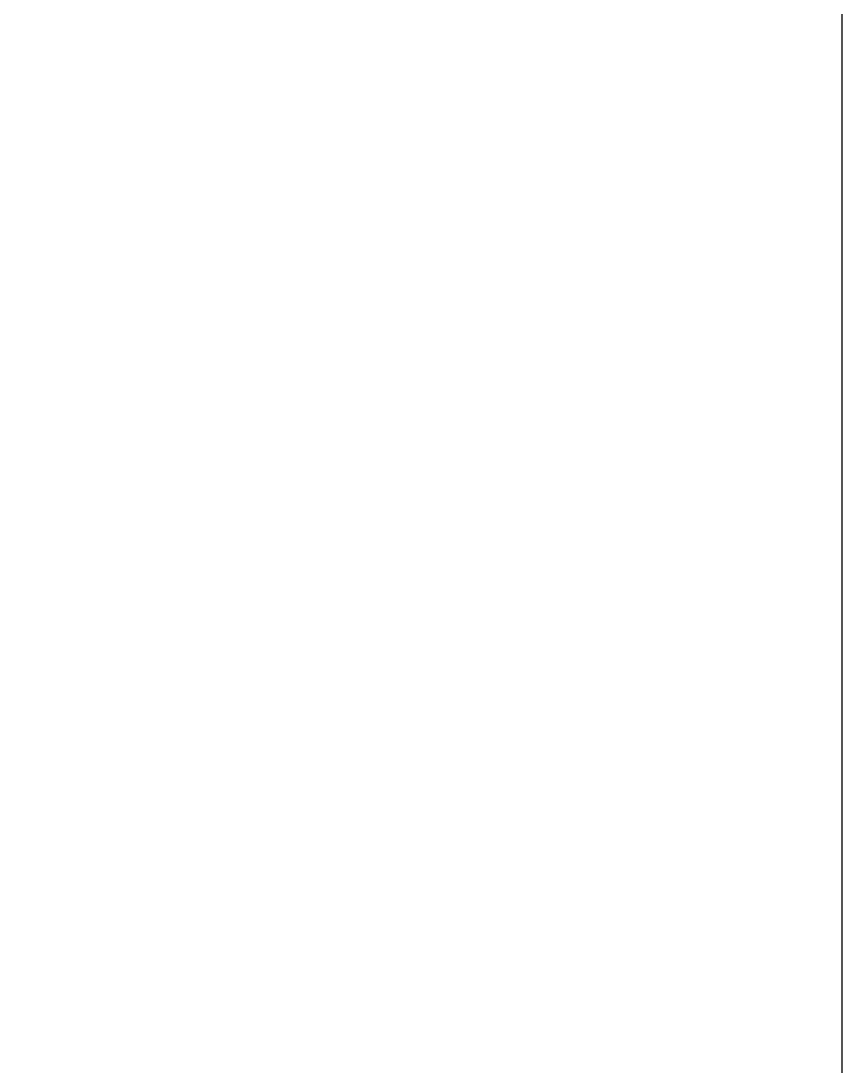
# Model space of a CAD drawing. Header units: metres. Extents: x 10 to 239, y 2 to 253.
# Drawn here: x 101.949 to 105.215, y 42.988 to 47.146 of the extents above; entities that cross this region are included whole.
import ezdxf

# ---------------------------------------------------------------- set-up
doc = ezdxf.new("R2010")
doc.units = ezdxf.units.M
doc.header["$MEASUREMENT"] = 0
doc.layers.add('0marcos', color=10, linetype='Continuous', plot=False)
doc.layers.add('cot200', color=9, linetype='Continuous')

msp = doc.modelspace()

# ---------------------------------------------------------------- linework, layer by layer
at = {"layer": '0marcos'}
msp.add_lwpolyline([(18.38943, 8.17099), (105.215, 8.17099), (105.215, 62.39456), (18.38943, 62.39456)], close=True, dxfattribs=at)
at = {"layer": 'cot200'}
for points, knots in [([(105.215, 34.10371), (103.29078, 34.12742), (101.5175, 34.52126), (99.89572, 35.28658), (99.01349, 35.70291), (98.17608, 36.22917), (97.3836, 36.86557), (94.26818, 39.36743), (91.84697, 43.57158), (90.12537, 49.4912), (89.99638, 49.9347), (89.87133, 50.38782), (89.75033, 50.85097), (88.88037, 54.18111), (88.22034, 58.02966), (87.76942, 62.39456)], [2.7323709, 2.7323709, 2.7323709, 2.7323709, 2.9382831, 2.9382831, 2.9382831, 3.0502975, 3.0502975, 3.0502975, 3.4906512, 3.4906512, 3.4906512, 3.5236424, 3.5236424, 3.5236424, 3.7608538, 3.7608538, 3.7608538, 3.7608538]), ([(105.215, 38.77893), (103.21805, 39.64315), (101.44463, 41.05548), (99.89572, 43.01834), (98.29825, 45.04274), (96.93959, 47.65274), (95.82084, 50.85097), (94.68617, 54.09467), (93.79828, 57.94346), (93.15601, 62.39456)], [2.92332982, 2.92332982, 2.92332982, 2.92332982, 3.17348293, 3.17348293, 3.17348293, 3.43147912, 3.43147912, 3.43147912, 3.69314249, 3.69314249, 3.69314249, 3.69314249])]:
    msp.add_open_spline(points, degree=3, knots=knots, dxfattribs=at)

doc.saveas('drawing.dxf')
